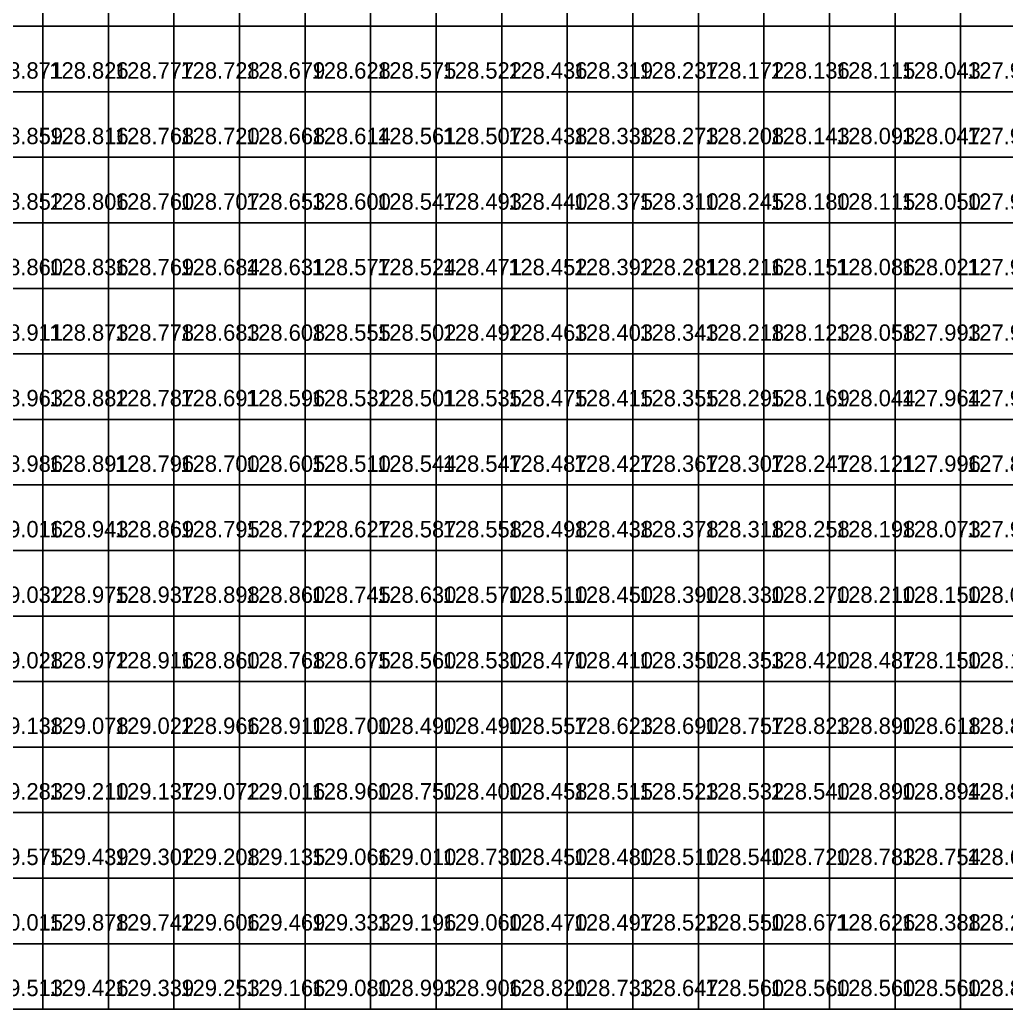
# Model space of a CAD drawing. Header units: metres. Extents: x 287857 to 287978, y 62957 to 63018.
# Drawn here: x 287917.57 to 287932.62, y 62956.83 to 62971.93 of the extents above; entities that cross this region are included whole.
import ezdxf

# ---------------------------------------------------------------- set-up
doc = ezdxf.new("R2010")
doc.units = ezdxf.units.M
for name, color, linetype, true_color in [('SURVEY-INTERP', 7, 'Continuous', 0x94a3b8), ('SURVEY-LEVEL-TXT', 7, 'Continuous', 0x4ade80), ('SURVEY-REAL', 7, 'Continuous', 0x4ade80)]:
    doc.layers.add(name, color=color, linetype=linetype, true_color=true_color)

msp = doc.modelspace()

# ---------------------------------------------------------------- linework, layer by layer
at = {"layer": 'SURVEY-INTERP'}
for points in [[(287916.925, 62971.831, 128.883), (287917.925, 62971.831, 128.883), (287917.925, 62972.831, 128.883), (287916.925, 62972.831, 128.883), (287916.925, 62971.831, 128.883)], [(287917.925, 62971.831, 128.834), (287918.925, 62971.831, 128.834), (287918.925, 62972.831, 128.834), (287917.925, 62972.831, 128.834), (287917.925, 62971.831, 128.834)], [(287918.925, 62971.831, 128.785), (287919.925, 62971.831, 128.785), (287919.925, 62972.831, 128.785), (287918.925, 62972.831, 128.785), (287918.925, 62971.831, 128.785)], [(287919.925, 62971.831, 128.737), (287920.925, 62971.831, 128.737), (287920.925, 62972.831, 128.737), (287919.925, 62972.831, 128.737), (287919.925, 62971.831, 128.737)], [(287920.925, 62971.831, 128.688), (287921.925, 62971.831, 128.688), (287921.925, 62972.831, 128.688), (287920.925, 62972.831, 128.688), (287920.925, 62971.831, 128.688)], [(287921.925, 62971.831, 128.639), (287922.925, 62971.831, 128.639), (287922.925, 62972.831, 128.639), (287921.925, 62972.831, 128.639), (287921.925, 62971.831, 128.639)], [(287922.925, 62971.831, 128.589), (287923.925, 62971.831, 128.589), (287923.925, 62972.831, 128.589), (287922.925, 62972.831, 128.589), (287922.925, 62971.831, 128.589)], [(287923.925, 62971.831, 128.536), (287924.925, 62971.831, 128.536), (287924.925, 62972.831, 128.536), (287923.925, 62972.831, 128.536), (287923.925, 62971.831, 128.536)], [(287924.925, 62971.831, 128.435), (287925.925, 62971.831, 128.435), (287925.925, 62972.831, 128.435), (287924.925, 62972.831, 128.435), (287924.925, 62971.831, 128.435)], [(287925.925, 62971.831, 128.317), (287926.925, 62971.831, 128.317), (287926.925, 62972.831, 128.317), (287925.925, 62972.831, 128.317), (287925.925, 62971.831, 128.317)], [(287927.925, 62971.831, 128.179), (287928.925, 62971.831, 128.179), (287928.925, 62972.831, 128.179), (287927.925, 62972.831, 128.179), (287927.925, 62971.831, 128.179)], [(287928.925, 62971.831, 128.158), (287929.925, 62971.831, 128.158), (287929.925, 62972.831, 128.158), (287928.925, 62972.831, 128.158), (287928.925, 62971.831, 128.158)], [(287929.925, 62971.831, 128.112), (287930.925, 62971.831, 128.112), (287930.925, 62972.831, 128.112), (287929.925, 62972.831, 128.112), (287929.925, 62971.831, 128.112)], [(287930.925, 62971.831, 128.04), (287931.925, 62971.831, 128.04), (287931.925, 62972.831, 128.04), (287930.925, 62972.831, 128.04), (287930.925, 62971.831, 128.04)], [(287931.925, 62971.831, 127.938), (287932.925, 62971.831, 127.938), (287932.925, 62972.831, 127.938), (287931.925, 62972.831, 127.938), (287931.925, 62971.831, 127.938)], [(287916.925, 62970.831, 128.871), (287917.925, 62970.831, 128.871), (287917.925, 62971.831, 128.871), (287916.925, 62971.831, 128.871), (287916.925, 62970.831, 128.871)], [(287917.925, 62970.831, 128.826), (287918.925, 62970.831, 128.826), (287918.925, 62971.831, 128.826), (287917.925, 62971.831, 128.826), (287917.925, 62970.831, 128.826)], [(287918.925, 62970.831, 128.777), (287919.925, 62970.831, 128.777), (287919.925, 62971.831, 128.777), (287918.925, 62971.831, 128.777), (287918.925, 62970.831, 128.777)], [(287919.925, 62970.831, 128.728), (287920.925, 62970.831, 128.728), (287920.925, 62971.831, 128.728), (287919.925, 62971.831, 128.728), (287919.925, 62970.831, 128.728)], [(287920.925, 62970.831, 128.679), (287921.925, 62970.831, 128.679), (287921.925, 62971.831, 128.679), (287920.925, 62971.831, 128.679), (287920.925, 62970.831, 128.679)], [(287921.925, 62970.831, 128.628), (287922.925, 62970.831, 128.628), (287922.925, 62971.831, 128.628), (287921.925, 62971.831, 128.628), (287921.925, 62970.831, 128.628)], [(287922.925, 62970.831, 128.575), (287923.925, 62970.831, 128.575), (287923.925, 62971.831, 128.575), (287922.925, 62971.831, 128.575), (287922.925, 62970.831, 128.575)], [(287923.925, 62970.831, 128.522), (287924.925, 62970.831, 128.522), (287924.925, 62971.831, 128.522), (287923.925, 62971.831, 128.522), (287923.925, 62970.831, 128.522)], [(287924.925, 62970.831, 128.436), (287925.925, 62970.831, 128.436), (287925.925, 62971.831, 128.436), (287924.925, 62971.831, 128.436), (287924.925, 62970.831, 128.436)], [(287925.925, 62970.831, 128.319), (287926.925, 62970.831, 128.319), (287926.925, 62971.831, 128.319), (287925.925, 62971.831, 128.319), (287925.925, 62970.831, 128.319)], [(287926.925, 62970.831, 128.237), (287927.925, 62970.831, 128.237), (287927.925, 62971.831, 128.237), (287926.925, 62971.831, 128.237), (287926.925, 62970.831, 128.237)], [(287927.925, 62970.831, 128.172), (287928.925, 62970.831, 128.172), (287928.925, 62971.831, 128.172), (287927.925, 62971.831, 128.172), (287927.925, 62970.831, 128.172)], [(287928.925, 62970.831, 128.136), (287929.925, 62970.831, 128.136), (287929.925, 62971.831, 128.136), (287928.925, 62971.831, 128.136), (287928.925, 62970.831, 128.136)], [(287929.925, 62970.831, 128.115), (287930.925, 62970.831, 128.115), (287930.925, 62971.831, 128.115), (287929.925, 62971.831, 128.115), (287929.925, 62970.831, 128.115)], [(287930.925, 62970.831, 128.043), (287931.925, 62970.831, 128.043), (287931.925, 62971.831, 128.043), (287930.925, 62971.831, 128.043), (287930.925, 62970.831, 128.043)], [(287931.925, 62970.831, 127.941), (287932.925, 62970.831, 127.941), (287932.925, 62971.831, 127.941), (287931.925, 62971.831, 127.941), (287931.925, 62970.831, 127.941)], [(287916.925, 62969.831, 128.859), (287917.925, 62969.831, 128.859), (287917.925, 62970.831, 128.859), (287916.925, 62970.831, 128.859), (287916.925, 62969.831, 128.859)], [(287917.925, 62969.831, 128.816), (287918.925, 62969.831, 128.816), (287918.925, 62970.831, 128.816), (287917.925, 62970.831, 128.816), (287917.925, 62969.831, 128.816)], [(287918.925, 62969.831, 128.768), (287919.925, 62969.831, 128.768), (287919.925, 62970.831, 128.768), (287918.925, 62970.831, 128.768), (287918.925, 62969.831, 128.768)], [(287919.925, 62969.831, 128.72), (287920.925, 62969.831, 128.72), (287920.925, 62970.831, 128.72), (287919.925, 62970.831, 128.72), (287919.925, 62969.831, 128.72)], [(287920.925, 62969.831, 128.668), (287921.925, 62969.831, 128.668), (287921.925, 62970.831, 128.668), (287920.925, 62970.831, 128.668), (287920.925, 62969.831, 128.668)], [(287921.925, 62969.831, 128.614), (287922.925, 62969.831, 128.614), (287922.925, 62970.831, 128.614), (287921.925, 62970.831, 128.614), (287921.925, 62969.831, 128.614)], [(287922.925, 62969.831, 128.561), (287923.925, 62969.831, 128.561), (287923.925, 62970.831, 128.561), (287922.925, 62970.831, 128.561), (287922.925, 62969.831, 128.561)], [(287923.925, 62969.831, 128.507), (287924.925, 62969.831, 128.507), (287924.925, 62970.831, 128.507), (287923.925, 62970.831, 128.507), (287923.925, 62969.831, 128.507)], [(287924.925, 62969.831, 128.438), (287925.925, 62969.831, 128.438), (287925.925, 62970.831, 128.438), (287924.925, 62970.831, 128.438), (287924.925, 62969.831, 128.438)], [(287925.925, 62969.831, 128.338), (287926.925, 62969.831, 128.338), (287926.925, 62970.831, 128.338), (287925.925, 62970.831, 128.338), (287925.925, 62969.831, 128.338)], [(287926.925, 62969.831, 128.273), (287927.925, 62969.831, 128.273), (287927.925, 62970.831, 128.273), (287926.925, 62970.831, 128.273), (287926.925, 62969.831, 128.273)], [(287927.925, 62969.831, 128.208), (287928.925, 62969.831, 128.208), (287928.925, 62970.831, 128.208), (287927.925, 62970.831, 128.208), (287927.925, 62969.831, 128.208)], [(287928.925, 62969.831, 128.143), (287929.925, 62969.831, 128.143), (287929.925, 62970.831, 128.143), (287928.925, 62970.831, 128.143), (287928.925, 62969.831, 128.143)], [(287929.925, 62969.831, 128.093), (287930.925, 62969.831, 128.093), (287930.925, 62970.831, 128.093), (287929.925, 62970.831, 128.093), (287929.925, 62969.831, 128.093)], [(287930.925, 62969.831, 128.047), (287931.925, 62969.831, 128.047), (287931.925, 62970.831, 128.047), (287930.925, 62970.831, 128.047), (287930.925, 62969.831, 128.047)], [(287931.925, 62969.831, 127.953), (287932.925, 62969.831, 127.953), (287932.925, 62970.831, 127.953), (287931.925, 62970.831, 127.953), (287931.925, 62969.831, 127.953)], [(287916.925, 62968.831, 128.852), (287917.925, 62968.831, 128.852), (287917.925, 62969.831, 128.852), (287916.925, 62969.831, 128.852), (287916.925, 62968.831, 128.852)], [(287917.925, 62968.831, 128.806), (287918.925, 62968.831, 128.806), (287918.925, 62969.831, 128.806), (287917.925, 62969.831, 128.806), (287917.925, 62968.831, 128.806)], [(287919.925, 62968.831, 128.707), (287920.925, 62968.831, 128.707), (287920.925, 62969.831, 128.707), (287919.925, 62969.831, 128.707), (287919.925, 62968.831, 128.707)], [(287920.925, 62968.831, 128.653), (287921.925, 62968.831, 128.653), (287921.925, 62969.831, 128.653), (287920.925, 62969.831, 128.653), (287920.925, 62968.831, 128.653)], [(287921.925, 62968.831, 128.6), (287922.925, 62968.831, 128.6), (287922.925, 62969.831, 128.6), (287921.925, 62969.831, 128.6), (287921.925, 62968.831, 128.6)], [(287922.925, 62968.831, 128.547), (287923.925, 62968.831, 128.547), (287923.925, 62969.831, 128.547), (287922.925, 62969.831, 128.547), (287922.925, 62968.831, 128.547)], [(287923.925, 62968.831, 128.493), (287924.925, 62968.831, 128.493), (287924.925, 62969.831, 128.493), (287923.925, 62969.831, 128.493), (287923.925, 62968.831, 128.493)], [(287925.925, 62968.831, 128.375), (287926.925, 62968.831, 128.375), (287926.925, 62969.831, 128.375), (287925.925, 62969.831, 128.375), (287925.925, 62968.831, 128.375)], [(287926.925, 62968.831, 128.31), (287927.925, 62968.831, 128.31), (287927.925, 62969.831, 128.31), (287926.925, 62969.831, 128.31), (287926.925, 62968.831, 128.31)], [(287927.925, 62968.831, 128.245), (287928.925, 62968.831, 128.245), (287928.925, 62969.831, 128.245), (287927.925, 62969.831, 128.245), (287927.925, 62968.831, 128.245)], [(287928.925, 62968.831, 128.18), (287929.925, 62968.831, 128.18), (287929.925, 62969.831, 128.18), (287928.925, 62969.831, 128.18), (287928.925, 62968.831, 128.18)], [(287929.925, 62968.831, 128.115), (287930.925, 62968.831, 128.115), (287930.925, 62969.831, 128.115), (287929.925, 62969.831, 128.115), (287929.925, 62968.831, 128.115)], [(287931.925, 62968.831, 127.973), (287932.925, 62968.831, 127.973), (287932.925, 62969.831, 127.973), (287931.925, 62969.831, 127.973), (287931.925, 62968.831, 127.973)], [(287916.925, 62967.831, 128.86), (287917.925, 62967.831, 128.86), (287917.925, 62968.831, 128.86), (287916.925, 62968.831, 128.86), (287916.925, 62967.831, 128.86)], [(287917.925, 62967.831, 128.836), (287918.925, 62967.831, 128.836), (287918.925, 62968.831, 128.836), (287917.925, 62968.831, 128.836), (287917.925, 62967.831, 128.836)], [(287918.925, 62967.831, 128.769), (287919.925, 62967.831, 128.769), (287919.925, 62968.831, 128.769), (287918.925, 62968.831, 128.769), (287918.925, 62967.831, 128.769)], [(287919.925, 62967.831, 128.684), (287920.925, 62967.831, 128.684), (287920.925, 62968.831, 128.684), (287919.925, 62968.831, 128.684), (287919.925, 62967.831, 128.684)], [(287920.925, 62967.831, 128.631), (287921.925, 62967.831, 128.631), (287921.925, 62968.831, 128.631), (287920.925, 62968.831, 128.631), (287920.925, 62967.831, 128.631)], [(287921.925, 62967.831, 128.577), (287922.925, 62967.831, 128.577), (287922.925, 62968.831, 128.577), (287921.925, 62968.831, 128.577), (287921.925, 62967.831, 128.577)], [(287922.925, 62967.831, 128.524), (287923.925, 62967.831, 128.524), (287923.925, 62968.831, 128.524), (287922.925, 62968.831, 128.524), (287922.925, 62967.831, 128.524)], [(287923.925, 62967.831, 128.471), (287924.925, 62967.831, 128.471), (287924.925, 62968.831, 128.471), (287923.925, 62968.831, 128.471), (287923.925, 62967.831, 128.471)], [(287924.925, 62967.831, 128.452), (287925.925, 62967.831, 128.452), (287925.925, 62968.831, 128.452), (287924.925, 62968.831, 128.452), (287924.925, 62967.831, 128.452)], [(287925.925, 62967.831, 128.392), (287926.925, 62967.831, 128.392), (287926.925, 62968.831, 128.392), (287925.925, 62968.831, 128.392), (287925.925, 62967.831, 128.392)], [(287926.925, 62967.831, 128.281), (287927.925, 62967.831, 128.281), (287927.925, 62968.831, 128.281), (287926.925, 62968.831, 128.281), (287926.925, 62967.831, 128.281)], [(287927.925, 62967.831, 128.216), (287928.925, 62967.831, 128.216), (287928.925, 62968.831, 128.216), (287927.925, 62968.831, 128.216), (287927.925, 62967.831, 128.216)], [(287928.925, 62967.831, 128.151), (287929.925, 62967.831, 128.151), (287929.925, 62968.831, 128.151), (287928.925, 62968.831, 128.151), (287928.925, 62967.831, 128.151)], [(287929.925, 62967.831, 128.086), (287930.925, 62967.831, 128.086), (287930.925, 62968.831, 128.086), (287929.925, 62968.831, 128.086), (287929.925, 62967.831, 128.086)], [(287930.925, 62967.831, 128.021), (287931.925, 62967.831, 128.021), (287931.925, 62968.831, 128.021), (287930.925, 62968.831, 128.021), (287930.925, 62967.831, 128.021)], [(287931.925, 62967.831, 127.979), (287932.925, 62967.831, 127.979), (287932.925, 62968.831, 127.979), (287931.925, 62968.831, 127.979), (287931.925, 62967.831, 127.979)], [(287916.925, 62966.831, 128.911), (287917.925, 62966.831, 128.911), (287917.925, 62967.831, 128.911), (287916.925, 62967.831, 128.911), (287916.925, 62966.831, 128.911)], [(287917.925, 62966.831, 128.873), (287918.925, 62966.831, 128.873), (287918.925, 62967.831, 128.873), (287917.925, 62967.831, 128.873), (287917.925, 62966.831, 128.873)], [(287918.925, 62966.831, 128.778), (287919.925, 62966.831, 128.778), (287919.925, 62967.831, 128.778), (287918.925, 62967.831, 128.778), (287918.925, 62966.831, 128.778)], [(287919.925, 62966.831, 128.683), (287920.925, 62966.831, 128.683), (287920.925, 62967.831, 128.683), (287919.925, 62967.831, 128.683), (287919.925, 62966.831, 128.683)], [(287920.925, 62966.831, 128.608), (287921.925, 62966.831, 128.608), (287921.925, 62967.831, 128.608), (287920.925, 62967.831, 128.608), (287920.925, 62966.831, 128.608)], [(287921.925, 62966.831, 128.555), (287922.925, 62966.831, 128.555), (287922.925, 62967.831, 128.555), (287921.925, 62967.831, 128.555), (287921.925, 62966.831, 128.555)], [(287922.925, 62966.831, 128.502), (287923.925, 62966.831, 128.502), (287923.925, 62967.831, 128.502), (287922.925, 62967.831, 128.502), (287922.925, 62966.831, 128.502)], [(287923.925, 62966.831, 128.492), (287924.925, 62966.831, 128.492), (287924.925, 62967.831, 128.492), (287923.925, 62967.831, 128.492), (287923.925, 62966.831, 128.492)], [(287924.925, 62966.831, 128.463), (287925.925, 62966.831, 128.463), (287925.925, 62967.831, 128.463), (287924.925, 62967.831, 128.463), (287924.925, 62966.831, 128.463)], [(287925.925, 62966.831, 128.403), (287926.925, 62966.831, 128.403), (287926.925, 62967.831, 128.403), (287925.925, 62967.831, 128.403), (287925.925, 62966.831, 128.403)], [(287926.925, 62966.831, 128.343), (287927.925, 62966.831, 128.343), (287927.925, 62967.831, 128.343), (287926.925, 62967.831, 128.343), (287926.925, 62966.831, 128.343)], [(287927.925, 62966.831, 128.218), (287928.925, 62966.831, 128.218), (287928.925, 62967.831, 128.218), (287927.925, 62967.831, 128.218), (287927.925, 62966.831, 128.218)], [(287928.925, 62966.831, 128.123), (287929.925, 62966.831, 128.123), (287929.925, 62967.831, 128.123), (287928.925, 62967.831, 128.123), (287928.925, 62966.831, 128.123)], [(287929.925, 62966.831, 128.058), (287930.925, 62966.831, 128.058), (287930.925, 62967.831, 128.058), (287929.925, 62967.831, 128.058), (287929.925, 62966.831, 128.058)], [(287930.925, 62966.831, 127.993), (287931.925, 62966.831, 127.993), (287931.925, 62967.831, 127.993), (287930.925, 62967.831, 127.993), (287930.925, 62966.831, 127.993)], [(287931.925, 62966.831, 127.985), (287932.925, 62966.831, 127.985), (287932.925, 62967.831, 127.985), (287931.925, 62967.831, 127.985), (287931.925, 62966.831, 127.985)], [(287916.925, 62965.831, 128.963), (287917.925, 62965.831, 128.963), (287917.925, 62966.831, 128.963), (287916.925, 62966.831, 128.963), (287916.925, 62965.831, 128.963)], [(287917.925, 62965.831, 128.882), (287918.925, 62965.831, 128.882), (287918.925, 62966.831, 128.882), (287917.925, 62966.831, 128.882), (287917.925, 62965.831, 128.882)], [(287918.925, 62965.831, 128.787), (287919.925, 62965.831, 128.787), (287919.925, 62966.831, 128.787), (287918.925, 62966.831, 128.787), (287918.925, 62965.831, 128.787)], [(287919.925, 62965.831, 128.691), (287920.925, 62965.831, 128.691), (287920.925, 62966.831, 128.691), (287919.925, 62966.831, 128.691), (287919.925, 62965.831, 128.691)], [(287920.925, 62965.831, 128.596), (287921.925, 62965.831, 128.596), (287921.925, 62966.831, 128.596), (287920.925, 62966.831, 128.596), (287920.925, 62965.831, 128.596)], [(287921.925, 62965.831, 128.532), (287922.925, 62965.831, 128.532), (287922.925, 62966.831, 128.532), (287921.925, 62966.831, 128.532), (287921.925, 62965.831, 128.532)], [(287922.925, 62965.831, 128.501), (287923.925, 62965.831, 128.501), (287923.925, 62966.831, 128.501), (287922.925, 62966.831, 128.501), (287922.925, 62965.831, 128.501)], [(287923.925, 62965.831, 128.535), (287924.925, 62965.831, 128.535), (287924.925, 62966.831, 128.535), (287923.925, 62966.831, 128.535), (287923.925, 62965.831, 128.535)], [(287924.925, 62965.831, 128.475), (287925.925, 62965.831, 128.475), (287925.925, 62966.831, 128.475), (287924.925, 62966.831, 128.475), (287924.925, 62965.831, 128.475)], [(287925.925, 62965.831, 128.415), (287926.925, 62965.831, 128.415), (287926.925, 62966.831, 128.415), (287925.925, 62966.831, 128.415), (287925.925, 62965.831, 128.415)], [(287926.925, 62965.831, 128.355), (287927.925, 62965.831, 128.355), (287927.925, 62966.831, 128.355), (287926.925, 62966.831, 128.355), (287926.925, 62965.831, 128.355)], [(287927.925, 62965.831, 128.295), (287928.925, 62965.831, 128.295), (287928.925, 62966.831, 128.295), (287927.925, 62966.831, 128.295), (287927.925, 62965.831, 128.295)], [(287928.925, 62965.831, 128.169), (287929.925, 62965.831, 128.169), (287929.925, 62966.831, 128.169), (287928.925, 62966.831, 128.169), (287928.925, 62965.831, 128.169)], [(287929.925, 62965.831, 128.044), (287930.925, 62965.831, 128.044), (287930.925, 62966.831, 128.044), (287929.925, 62966.831, 128.044), (287929.925, 62965.831, 128.044)], [(287930.925, 62965.831, 127.964), (287931.925, 62965.831, 127.964), (287931.925, 62966.831, 127.964), (287930.925, 62966.831, 127.964), (287930.925, 62965.831, 127.964)], [(287931.925, 62965.831, 127.928), (287932.925, 62965.831, 127.928), (287932.925, 62966.831, 127.928), (287931.925, 62966.831, 127.928), (287931.925, 62965.831, 127.928)], [(287916.925, 62964.831, 128.986), (287917.925, 62964.831, 128.986), (287917.925, 62965.831, 128.986), (287916.925, 62965.831, 128.986), (287916.925, 62964.831, 128.986)], [(287917.925, 62964.831, 128.891), (287918.925, 62964.831, 128.891), (287918.925, 62965.831, 128.891), (287917.925, 62965.831, 128.891), (287917.925, 62964.831, 128.891)], [(287918.925, 62964.831, 128.796), (287919.925, 62964.831, 128.796), (287919.925, 62965.831, 128.796), (287918.925, 62965.831, 128.796), (287918.925, 62964.831, 128.796)], [(287919.925, 62964.831, 128.7), (287920.925, 62964.831, 128.7), (287920.925, 62965.831, 128.7), (287919.925, 62965.831, 128.7), (287919.925, 62964.831, 128.7)], [(287920.925, 62964.831, 128.605), (287921.925, 62964.831, 128.605), (287921.925, 62965.831, 128.605), (287920.925, 62965.831, 128.605), (287920.925, 62964.831, 128.605)], [(287922.925, 62964.831, 128.544), (287923.925, 62964.831, 128.544), (287923.925, 62965.831, 128.544), (287922.925, 62965.831, 128.544), (287922.925, 62964.831, 128.544)], [(287923.925, 62964.831, 128.547), (287924.925, 62964.831, 128.547), (287924.925, 62965.831, 128.547), (287923.925, 62965.831, 128.547), (287923.925, 62964.831, 128.547)], [(287924.925, 62964.831, 128.487), (287925.925, 62964.831, 128.487), (287925.925, 62965.831, 128.487), (287924.925, 62965.831, 128.487), (287924.925, 62964.831, 128.487)], [(287925.925, 62964.831, 128.427), (287926.925, 62964.831, 128.427), (287926.925, 62965.831, 128.427), (287925.925, 62965.831, 128.427), (287925.925, 62964.831, 128.427)], [(287926.925, 62964.831, 128.367), (287927.925, 62964.831, 128.367), (287927.925, 62965.831, 128.367), (287926.925, 62965.831, 128.367), (287926.925, 62964.831, 128.367)], [(287927.925, 62964.831, 128.307), (287928.925, 62964.831, 128.307), (287928.925, 62965.831, 128.307), (287927.925, 62965.831, 128.307), (287927.925, 62964.831, 128.307)], [(287928.925, 62964.831, 128.247), (287929.925, 62964.831, 128.247), (287929.925, 62965.831, 128.247), (287928.925, 62965.831, 128.247), (287928.925, 62964.831, 128.247)], [(287929.925, 62964.831, 128.121), (287930.925, 62964.831, 128.121), (287930.925, 62965.831, 128.121), (287929.925, 62965.831, 128.121), (287929.925, 62964.831, 128.121)], [(287930.925, 62964.831, 127.996), (287931.925, 62964.831, 127.996), (287931.925, 62965.831, 127.996), (287930.925, 62965.831, 127.996), (287930.925, 62964.831, 127.996)], [(287916.925, 62963.831, 129.016), (287917.925, 62963.831, 129.016), (287917.925, 62964.831, 129.016), (287916.925, 62964.831, 129.016), (287916.925, 62963.831, 129.016)], [(287917.925, 62963.831, 128.943), (287918.925, 62963.831, 128.943), (287918.925, 62964.831, 128.943), (287917.925, 62964.831, 128.943), (287917.925, 62963.831, 128.943)], [(287918.925, 62963.831, 128.869), (287919.925, 62963.831, 128.869), (287919.925, 62964.831, 128.869), (287918.925, 62964.831, 128.869), (287918.925, 62963.831, 128.869)], [(287919.925, 62963.831, 128.795), (287920.925, 62963.831, 128.795), (287920.925, 62964.831, 128.795), (287919.925, 62964.831, 128.795), (287919.925, 62963.831, 128.795)], [(287920.925, 62963.831, 128.722), (287921.925, 62963.831, 128.722), (287921.925, 62964.831, 128.722), (287920.925, 62964.831, 128.722), (287920.925, 62963.831, 128.722)], [(287921.925, 62963.831, 128.627), (287922.925, 62963.831, 128.627), (287922.925, 62964.831, 128.627), (287921.925, 62964.831, 128.627), (287921.925, 62963.831, 128.627)], [(287922.925, 62963.831, 128.587), (287923.925, 62963.831, 128.587), (287923.925, 62964.831, 128.587), (287922.925, 62964.831, 128.587), (287922.925, 62963.831, 128.587)], [(287923.925, 62963.831, 128.558), (287924.925, 62963.831, 128.558), (287924.925, 62964.831, 128.558), (287923.925, 62964.831, 128.558), (287923.925, 62963.831, 128.558)], [(287924.925, 62963.831, 128.498), (287925.925, 62963.831, 128.498), (287925.925, 62964.831, 128.498), (287924.925, 62964.831, 128.498), (287924.925, 62963.831, 128.498)], [(287925.925, 62963.831, 128.438), (287926.925, 62963.831, 128.438), (287926.925, 62964.831, 128.438), (287925.925, 62964.831, 128.438), (287925.925, 62963.831, 128.438)], [(287926.925, 62963.831, 128.378), (287927.925, 62963.831, 128.378), (287927.925, 62964.831, 128.378), (287926.925, 62964.831, 128.378), (287926.925, 62963.831, 128.378)], [(287927.925, 62963.831, 128.318), (287928.925, 62963.831, 128.318), (287928.925, 62964.831, 128.318), (287927.925, 62964.831, 128.318), (287927.925, 62963.831, 128.318)], [(287928.925, 62963.831, 128.258), (287929.925, 62963.831, 128.258), (287929.925, 62964.831, 128.258), (287928.925, 62964.831, 128.258), (287928.925, 62963.831, 128.258)], [(287929.925, 62963.831, 128.198), (287930.925, 62963.831, 128.198), (287930.925, 62964.831, 128.198), (287929.925, 62964.831, 128.198), (287929.925, 62963.831, 128.198)], [(287930.925, 62963.831, 128.073), (287931.925, 62963.831, 128.073), (287931.925, 62964.831, 128.073), (287930.925, 62964.831, 128.073), (287930.925, 62963.831, 128.073)], [(287931.925, 62963.831, 127.962), (287932.925, 62963.831, 127.962), (287932.925, 62964.831, 127.962), (287931.925, 62964.831, 127.962), (287931.925, 62963.831, 127.962)], [(287916.925, 62962.831, 129.032), (287917.925, 62962.831, 129.032), (287917.925, 62963.831, 129.032), (287916.925, 62963.831, 129.032), (287916.925, 62962.831, 129.032)], [(287917.925, 62962.831, 128.975), (287918.925, 62962.831, 128.975), (287918.925, 62963.831, 128.975), (287917.925, 62963.831, 128.975), (287917.925, 62962.831, 128.975)], [(287918.925, 62962.831, 128.937), (287919.925, 62962.831, 128.937), (287919.925, 62963.831, 128.937), (287918.925, 62963.831, 128.937), (287918.925, 62962.831, 128.937)], [(287919.925, 62962.831, 128.898), (287920.925, 62962.831, 128.898), (287920.925, 62963.831, 128.898), (287919.925, 62963.831, 128.898), (287919.925, 62962.831, 128.898)], [(287921.925, 62962.831, 128.745), (287922.925, 62962.831, 128.745), (287922.925, 62963.831, 128.745), (287921.925, 62963.831, 128.745), (287921.925, 62962.831, 128.745)], [(287923.925, 62962.831, 128.57), (287924.925, 62962.831, 128.57), (287924.925, 62963.831, 128.57), (287923.925, 62963.831, 128.57), (287923.925, 62962.831, 128.57)], [(287924.925, 62962.831, 128.51), (287925.925, 62962.831, 128.51), (287925.925, 62963.831, 128.51), (287924.925, 62963.831, 128.51), (287924.925, 62962.831, 128.51)], [(287925.925, 62962.831, 128.45), (287926.925, 62962.831, 128.45), (287926.925, 62963.831, 128.45), (287925.925, 62963.831, 128.45), (287925.925, 62962.831, 128.45)], [(287926.925, 62962.831, 128.39), (287927.925, 62962.831, 128.39), (287927.925, 62963.831, 128.39), (287926.925, 62963.831, 128.39), (287926.925, 62962.831, 128.39)], [(287927.925, 62962.831, 128.33), (287928.925, 62962.831, 128.33), (287928.925, 62963.831, 128.33), (287927.925, 62963.831, 128.33), (287927.925, 62962.831, 128.33)], [(287928.925, 62962.831, 128.27), (287929.925, 62962.831, 128.27), (287929.925, 62963.831, 128.27), (287928.925, 62963.831, 128.27), (287928.925, 62962.831, 128.27)], [(287929.925, 62962.831, 128.21), (287930.925, 62962.831, 128.21), (287930.925, 62963.831, 128.21), (287929.925, 62963.831, 128.21), (287929.925, 62962.831, 128.21)], [(287931.925, 62962.831, 128.054), (287932.925, 62962.831, 128.054), (287932.925, 62963.831, 128.054), (287931.925, 62963.831, 128.054), (287931.925, 62962.831, 128.054)], [(287916.925, 62961.831, 129.028), (287917.925, 62961.831, 129.028), (287917.925, 62962.831, 129.028), (287916.925, 62962.831, 129.028), (287916.925, 62961.831, 129.028)], [(287917.925, 62961.831, 128.972), (287918.925, 62961.831, 128.972), (287918.925, 62962.831, 128.972), (287917.925, 62962.831, 128.972), (287917.925, 62961.831, 128.972)], [(287918.925, 62961.831, 128.916), (287919.925, 62961.831, 128.916), (287919.925, 62962.831, 128.916), (287918.925, 62962.831, 128.916), (287918.925, 62961.831, 128.916)], [(287920.925, 62961.831, 128.768), (287921.925, 62961.831, 128.768), (287921.925, 62962.831, 128.768), (287920.925, 62962.831, 128.768), (287920.925, 62961.831, 128.768)], [(287921.925, 62961.831, 128.675), (287922.925, 62961.831, 128.675), (287922.925, 62962.831, 128.675), (287921.925, 62962.831, 128.675), (287921.925, 62961.831, 128.675)], [(287922.925, 62961.831, 128.56), (287923.925, 62961.831, 128.56), (287923.925, 62962.831, 128.56), (287922.925, 62962.831, 128.56), (287922.925, 62961.831, 128.56)], [(287923.925, 62961.831, 128.53), (287924.925, 62961.831, 128.53), (287924.925, 62962.831, 128.53), (287923.925, 62962.831, 128.53), (287923.925, 62961.831, 128.53)], [(287924.925, 62961.831, 128.47), (287925.925, 62961.831, 128.47), (287925.925, 62962.831, 128.47), (287924.925, 62962.831, 128.47), (287924.925, 62961.831, 128.47)], [(287925.925, 62961.831, 128.41), (287926.925, 62961.831, 128.41), (287926.925, 62962.831, 128.41), (287925.925, 62962.831, 128.41), (287925.925, 62961.831, 128.41)], [(287926.925, 62961.831, 128.35), (287927.925, 62961.831, 128.35), (287927.925, 62962.831, 128.35), (287926.925, 62962.831, 128.35), (287926.925, 62961.831, 128.35)], [(287927.925, 62961.831, 128.353), (287928.925, 62961.831, 128.353), (287928.925, 62962.831, 128.353), (287927.925, 62962.831, 128.353), (287927.925, 62961.831, 128.353)], [(287928.925, 62961.831, 128.42), (287929.925, 62961.831, 128.42), (287929.925, 62962.831, 128.42), (287928.925, 62962.831, 128.42), (287928.925, 62961.831, 128.42)], [(287929.925, 62961.831, 128.487), (287930.925, 62961.831, 128.487), (287930.925, 62962.831, 128.487), (287929.925, 62962.831, 128.487), (287929.925, 62961.831, 128.487)], [(287931.925, 62961.831, 128.1), (287932.925, 62961.831, 128.1), (287932.925, 62962.831, 128.1), (287931.925, 62962.831, 128.1), (287931.925, 62961.831, 128.1)], [(287916.925, 62960.831, 129.138), (287917.925, 62960.831, 129.138), (287917.925, 62961.831, 129.138), (287916.925, 62961.831, 129.138), (287916.925, 62960.831, 129.138)], [(287917.925, 62960.831, 129.078), (287918.925, 62960.831, 129.078), (287918.925, 62961.831, 129.078), (287917.925, 62961.831, 129.078), (287917.925, 62960.831, 129.078)], [(287918.925, 62960.831, 129.022), (287919.925, 62960.831, 129.022), (287919.925, 62961.831, 129.022), (287918.925, 62961.831, 129.022), (287918.925, 62960.831, 129.022)], [(287919.925, 62960.831, 128.966), (287920.925, 62960.831, 128.966), (287920.925, 62961.831, 128.966), (287919.925, 62961.831, 128.966), (287919.925, 62960.831, 128.966)], [(287920.925, 62960.831, 128.91), (287921.925, 62960.831, 128.91), (287921.925, 62961.831, 128.91), (287920.925, 62961.831, 128.91), (287920.925, 62960.831, 128.91)], [(287921.925, 62960.831, 128.7), (287922.925, 62960.831, 128.7), (287922.925, 62961.831, 128.7), (287921.925, 62961.831, 128.7), (287921.925, 62960.831, 128.7)], [(287924.925, 62960.831, 128.557), (287925.925, 62960.831, 128.557), (287925.925, 62961.831, 128.557), (287924.925, 62961.831, 128.557), (287924.925, 62960.831, 128.557)], [(287925.925, 62960.831, 128.623), (287926.925, 62960.831, 128.623), (287926.925, 62961.831, 128.623), (287925.925, 62961.831, 128.623), (287925.925, 62960.831, 128.623)], [(287926.925, 62960.831, 128.69), (287927.925, 62960.831, 128.69), (287927.925, 62961.831, 128.69), (287926.925, 62961.831, 128.69), (287926.925, 62960.831, 128.69)], [(287927.925, 62960.831, 128.757), (287928.925, 62960.831, 128.757), (287928.925, 62961.831, 128.757), (287927.925, 62961.831, 128.757), (287927.925, 62960.831, 128.757)], [(287928.925, 62960.831, 128.823), (287929.925, 62960.831, 128.823), (287929.925, 62961.831, 128.823), (287928.925, 62961.831, 128.823), (287928.925, 62960.831, 128.823)], [(287930.925, 62960.831, 128.618), (287931.925, 62960.831, 128.618), (287931.925, 62961.831, 128.618), (287930.925, 62961.831, 128.618), (287930.925, 62960.831, 128.618)], [(287931.925, 62960.831, 128.814), (287932.925, 62960.831, 128.814), (287932.925, 62961.831, 128.814), (287931.925, 62961.831, 128.814), (287931.925, 62960.831, 128.814)], [(287916.925, 62959.831, 129.283), (287917.925, 62959.831, 129.283), (287917.925, 62960.831, 129.283), (287916.925, 62960.831, 129.283), (287916.925, 62959.831, 129.283)], [(287917.925, 62959.831, 129.21), (287918.925, 62959.831, 129.21), (287918.925, 62960.831, 129.21), (287917.925, 62960.831, 129.21), (287917.925, 62959.831, 129.21)], [(287918.925, 62959.831, 129.137), (287919.925, 62959.831, 129.137), (287919.925, 62960.831, 129.137), (287918.925, 62960.831, 129.137), (287918.925, 62959.831, 129.137)], [(287919.925, 62959.831, 129.072), (287920.925, 62959.831, 129.072), (287920.925, 62960.831, 129.072), (287919.925, 62960.831, 129.072), (287919.925, 62959.831, 129.072)], [(287920.925, 62959.831, 129.016), (287921.925, 62959.831, 129.016), (287921.925, 62960.831, 129.016), (287920.925, 62960.831, 129.016), (287920.925, 62959.831, 129.016)], [(287921.925, 62959.831, 128.96), (287922.925, 62959.831, 128.96), (287922.925, 62960.831, 128.96), (287921.925, 62960.831, 128.96), (287921.925, 62959.831, 128.96)], [(287922.925, 62959.831, 128.75), (287923.925, 62959.831, 128.75), (287923.925, 62960.831, 128.75), (287922.925, 62960.831, 128.75), (287922.925, 62959.831, 128.75)], [(287924.925, 62959.831, 128.458), (287925.925, 62959.831, 128.458), (287925.925, 62960.831, 128.458), (287924.925, 62960.831, 128.458), (287924.925, 62959.831, 128.458)], [(287925.925, 62959.831, 128.515), (287926.925, 62959.831, 128.515), (287926.925, 62960.831, 128.515), (287925.925, 62960.831, 128.515), (287925.925, 62959.831, 128.515)], [(287926.925, 62959.831, 128.523), (287927.925, 62959.831, 128.523), (287927.925, 62960.831, 128.523), (287926.925, 62960.831, 128.523), (287926.925, 62959.831, 128.523)], [(287927.925, 62959.831, 128.532), (287928.925, 62959.831, 128.532), (287928.925, 62960.831, 128.532), (287927.925, 62960.831, 128.532), (287927.925, 62959.831, 128.532)], [(287930.925, 62959.831, 128.894), (287931.925, 62959.831, 128.894), (287931.925, 62960.831, 128.894), (287930.925, 62960.831, 128.894), (287930.925, 62959.831, 128.894)], [(287931.925, 62959.831, 128.882), (287932.925, 62959.831, 128.882), (287932.925, 62960.831, 128.882), (287931.925, 62960.831, 128.882), (287931.925, 62959.831, 128.882)], [(287916.925, 62958.831, 129.575), (287917.925, 62958.831, 129.575), (287917.925, 62959.831, 129.575), (287916.925, 62959.831, 129.575), (287916.925, 62958.831, 129.575)], [(287917.925, 62958.831, 129.439), (287918.925, 62958.831, 129.439), (287918.925, 62959.831, 129.439), (287917.925, 62959.831, 129.439), (287917.925, 62958.831, 129.439)], [(287918.925, 62958.831, 129.302), (287919.925, 62958.831, 129.302), (287919.925, 62959.831, 129.302), (287918.925, 62959.831, 129.302), (287918.925, 62958.831, 129.302)], [(287919.925, 62958.831, 129.208), (287920.925, 62958.831, 129.208), (287920.925, 62959.831, 129.208), (287919.925, 62959.831, 129.208), (287919.925, 62958.831, 129.208)], [(287920.925, 62958.831, 129.135), (287921.925, 62958.831, 129.135), (287921.925, 62959.831, 129.135), (287920.925, 62959.831, 129.135), (287920.925, 62958.831, 129.135)], [(287921.925, 62958.831, 129.066), (287922.925, 62958.831, 129.066), (287922.925, 62959.831, 129.066), (287921.925, 62959.831, 129.066), (287921.925, 62958.831, 129.066)], [(287922.925, 62958.831, 129.01), (287923.925, 62958.831, 129.01), (287923.925, 62959.831, 129.01), (287922.925, 62959.831, 129.01), (287922.925, 62958.831, 129.01)], [(287923.925, 62958.831, 128.73), (287924.925, 62958.831, 128.73), (287924.925, 62959.831, 128.73), (287923.925, 62959.831, 128.73), (287923.925, 62958.831, 128.73)], [(287924.925, 62958.831, 128.45), (287925.925, 62958.831, 128.45), (287925.925, 62959.831, 128.45), (287924.925, 62959.831, 128.45), (287924.925, 62958.831, 128.45)], [(287925.925, 62958.831, 128.48), (287926.925, 62958.831, 128.48), (287926.925, 62959.831, 128.48), (287925.925, 62959.831, 128.48), (287925.925, 62958.831, 128.48)], [(287926.925, 62958.831, 128.51), (287927.925, 62958.831, 128.51), (287927.925, 62959.831, 128.51), (287926.925, 62959.831, 128.51), (287926.925, 62958.831, 128.51)], [(287928.925, 62958.831, 128.72), (287929.925, 62958.831, 128.72), (287929.925, 62959.831, 128.72), (287928.925, 62959.831, 128.72), (287928.925, 62958.831, 128.72)], [(287929.925, 62958.831, 128.783), (287930.925, 62958.831, 128.783), (287930.925, 62959.831, 128.783), (287929.925, 62959.831, 128.783), (287929.925, 62958.831, 128.783)], [(287930.925, 62958.831, 128.754), (287931.925, 62958.831, 128.754), (287931.925, 62959.831, 128.754), (287930.925, 62959.831, 128.754), (287930.925, 62958.831, 128.754)], [(287931.925, 62958.831, 128.691), (287932.925, 62958.831, 128.691), (287932.925, 62959.831, 128.691), (287931.925, 62959.831, 128.691), (287931.925, 62958.831, 128.691)], [(287916.925, 62957.831, 130.015), (287917.925, 62957.831, 130.015), (287917.925, 62958.831, 130.015), (287916.925, 62958.831, 130.015), (287916.925, 62957.831, 130.015)], [(287917.925, 62957.831, 129.878), (287918.925, 62957.831, 129.878), (287918.925, 62958.831, 129.878), (287917.925, 62958.831, 129.878), (287917.925, 62957.831, 129.878)], [(287918.925, 62957.831, 129.742), (287919.925, 62957.831, 129.742), (287919.925, 62958.831, 129.742), (287918.925, 62958.831, 129.742), (287918.925, 62957.831, 129.742)], [(287919.925, 62957.831, 129.606), (287920.925, 62957.831, 129.606), (287920.925, 62958.831, 129.606), (287919.925, 62958.831, 129.606), (287919.925, 62957.831, 129.606)], [(287920.925, 62957.831, 129.469), (287921.925, 62957.831, 129.469), (287921.925, 62958.831, 129.469), (287920.925, 62958.831, 129.469), (287920.925, 62957.831, 129.469)], [(287921.925, 62957.831, 129.333), (287922.925, 62957.831, 129.333), (287922.925, 62958.831, 129.333), (287921.925, 62958.831, 129.333), (287921.925, 62957.831, 129.333)], [(287922.925, 62957.831, 129.196), (287923.925, 62957.831, 129.196), (287923.925, 62958.831, 129.196), (287922.925, 62958.831, 129.196), (287922.925, 62957.831, 129.196)], [(287925.925, 62957.831, 128.497), (287926.925, 62957.831, 128.497), (287926.925, 62958.831, 128.497), (287925.925, 62958.831, 128.497), (287925.925, 62957.831, 128.497)], [(287926.925, 62957.831, 128.523), (287927.925, 62957.831, 128.523), (287927.925, 62958.831, 128.523), (287926.925, 62958.831, 128.523), (287926.925, 62957.831, 128.523)], [(287927.925, 62957.831, 128.55), (287928.925, 62957.831, 128.55), (287928.925, 62958.831, 128.55), (287927.925, 62958.831, 128.55), (287927.925, 62957.831, 128.55)], [(287928.925, 62957.831, 128.671), (287929.925, 62957.831, 128.671), (287929.925, 62958.831, 128.671), (287928.925, 62958.831, 128.671), (287928.925, 62957.831, 128.671)], [(287929.925, 62957.831, 128.626), (287930.925, 62957.831, 128.626), (287930.925, 62958.831, 128.626), (287929.925, 62958.831, 128.626), (287929.925, 62957.831, 128.626)], [(287930.925, 62957.831, 128.388), (287931.925, 62957.831, 128.388), (287931.925, 62958.831, 128.388), (287930.925, 62958.831, 128.388), (287930.925, 62957.831, 128.388)], [(287931.925, 62957.831, 128.273), (287932.925, 62957.831, 128.273), (287932.925, 62958.831, 128.273), (287931.925, 62958.831, 128.273), (287931.925, 62957.831, 128.273)], [(287916.925, 62956.831, 129.513), (287917.925, 62956.831, 129.513), (287917.925, 62957.831, 129.513), (287916.925, 62957.831, 129.513), (287916.925, 62956.831, 129.513)], [(287917.925, 62956.831, 129.426), (287918.925, 62956.831, 129.426), (287918.925, 62957.831, 129.426), (287917.925, 62957.831, 129.426), (287917.925, 62956.831, 129.426)], [(287918.925, 62956.831, 129.339), (287919.925, 62956.831, 129.339), (287919.925, 62957.831, 129.339), (287918.925, 62957.831, 129.339), (287918.925, 62956.831, 129.339)], [(287919.925, 62956.831, 129.253), (287920.925, 62956.831, 129.253), (287920.925, 62957.831, 129.253), (287919.925, 62957.831, 129.253), (287919.925, 62956.831, 129.253)], [(287920.925, 62956.831, 129.166), (287921.925, 62956.831, 129.166), (287921.925, 62957.831, 129.166), (287920.925, 62957.831, 129.166), (287920.925, 62956.831, 129.166)], [(287921.925, 62956.831, 129.08), (287922.925, 62956.831, 129.08), (287922.925, 62957.831, 129.08), (287921.925, 62957.831, 129.08), (287921.925, 62956.831, 129.08)], [(287922.925, 62956.831, 128.993), (287923.925, 62956.831, 128.993), (287923.925, 62957.831, 128.993), (287922.925, 62957.831, 128.993), (287922.925, 62956.831, 128.993)], [(287923.925, 62956.831, 128.906), (287924.925, 62956.831, 128.906), (287924.925, 62957.831, 128.906), (287923.925, 62957.831, 128.906), (287923.925, 62956.831, 128.906)], [(287924.925, 62956.831, 128.82), (287925.925, 62956.831, 128.82), (287925.925, 62957.831, 128.82), (287924.925, 62957.831, 128.82), (287924.925, 62956.831, 128.82)], [(287925.925, 62956.831, 128.733), (287926.925, 62956.831, 128.733), (287926.925, 62957.831, 128.733), (287925.925, 62957.831, 128.733), (287925.925, 62956.831, 128.733)], [(287926.925, 62956.831, 128.647), (287927.925, 62956.831, 128.647), (287927.925, 62957.831, 128.647), (287926.925, 62957.831, 128.647), (287926.925, 62956.831, 128.647)], [(287928.925, 62956.831, 128.56), (287929.925, 62956.831, 128.56), (287929.925, 62957.831, 128.56), (287928.925, 62957.831, 128.56), (287928.925, 62956.831, 128.56)], [(287929.925, 62956.831, 128.56), (287930.925, 62956.831, 128.56), (287930.925, 62957.831, 128.56), (287929.925, 62957.831, 128.56), (287929.925, 62956.831, 128.56)], [(287930.925, 62956.831, 128.56), (287931.925, 62956.831, 128.56), (287931.925, 62957.831, 128.56), (287930.925, 62957.831, 128.56), (287930.925, 62956.831, 128.56)], [(287931.925, 62956.831, 128.89), (287932.925, 62956.831, 128.89), (287932.925, 62957.831, 128.89), (287931.925, 62957.831, 128.89), (287931.925, 62956.831, 128.89)]]:
    msp.add_polyline3d(points, dxfattribs=at)
at = {"layer": 'SURVEY-REAL'}
for points in [[(287926.925, 62971.831, 128.2), (287927.925, 62971.831, 128.2), (287927.925, 62972.831, 128.2), (287926.925, 62972.831, 128.2), (287926.925, 62971.831, 128.2)], [(287918.925, 62968.831, 128.76), (287919.925, 62968.831, 128.76), (287919.925, 62969.831, 128.76), (287918.925, 62969.831, 128.76), (287918.925, 62968.831, 128.76)], [(287924.925, 62968.831, 128.44), (287925.925, 62968.831, 128.44), (287925.925, 62969.831, 128.44), (287924.925, 62969.831, 128.44), (287924.925, 62968.831, 128.44)], [(287930.925, 62968.831, 128.05), (287931.925, 62968.831, 128.05), (287931.925, 62969.831, 128.05), (287930.925, 62969.831, 128.05), (287930.925, 62968.831, 128.05)], [(287921.925, 62964.831, 128.51), (287922.925, 62964.831, 128.51), (287922.925, 62965.831, 128.51), (287921.925, 62965.831, 128.51), (287921.925, 62964.831, 128.51)], [(287931.925, 62964.831, 127.87), (287932.925, 62964.831, 127.87), (287932.925, 62965.831, 127.87), (287931.925, 62965.831, 127.87), (287931.925, 62964.831, 127.87)], [(287920.925, 62962.831, 128.86), (287921.925, 62962.831, 128.86), (287921.925, 62963.831, 128.86), (287920.925, 62963.831, 128.86), (287920.925, 62962.831, 128.86)], [(287922.925, 62962.831, 128.63), (287923.925, 62962.831, 128.63), (287923.925, 62963.831, 128.63), (287922.925, 62963.831, 128.63), (287922.925, 62962.831, 128.63)], [(287930.925, 62962.831, 128.15), (287931.925, 62962.831, 128.15), (287931.925, 62963.831, 128.15), (287930.925, 62963.831, 128.15), (287930.925, 62962.831, 128.15)], [(287919.925, 62961.831, 128.86), (287920.925, 62961.831, 128.86), (287920.925, 62962.831, 128.86), (287919.925, 62962.831, 128.86), (287919.925, 62961.831, 128.86)], [(287930.925, 62961.831, 128.15), (287931.925, 62961.831, 128.15), (287931.925, 62962.831, 128.15), (287930.925, 62962.831, 128.15), (287930.925, 62961.831, 128.15)], [(287922.925, 62960.831, 128.49), (287923.925, 62960.831, 128.49), (287923.925, 62961.831, 128.49), (287922.925, 62961.831, 128.49), (287922.925, 62960.831, 128.49)], [(287923.925, 62960.831, 128.49), (287924.925, 62960.831, 128.49), (287924.925, 62961.831, 128.49), (287923.925, 62961.831, 128.49), (287923.925, 62960.831, 128.49)], [(287929.925, 62960.831, 128.89), (287930.925, 62960.831, 128.89), (287930.925, 62961.831, 128.89), (287929.925, 62961.831, 128.89), (287929.925, 62960.831, 128.89)], [(287923.925, 62959.831, 128.4), (287924.925, 62959.831, 128.4), (287924.925, 62960.831, 128.4), (287923.925, 62960.831, 128.4), (287923.925, 62959.831, 128.4)], [(287928.925, 62959.831, 128.54), (287929.925, 62959.831, 128.54), (287929.925, 62960.831, 128.54), (287928.925, 62960.831, 128.54), (287928.925, 62959.831, 128.54)], [(287929.925, 62959.831, 128.89), (287930.925, 62959.831, 128.89), (287930.925, 62960.831, 128.89), (287929.925, 62960.831, 128.89), (287929.925, 62959.831, 128.89)], [(287927.925, 62958.831, 128.54), (287928.925, 62958.831, 128.54), (287928.925, 62959.831, 128.54), (287927.925, 62959.831, 128.54), (287927.925, 62958.831, 128.54)], [(287923.925, 62957.831, 129.06), (287924.925, 62957.831, 129.06), (287924.925, 62958.831, 129.06), (287923.925, 62958.831, 129.06), (287923.925, 62957.831, 129.06)], [(287924.925, 62957.831, 128.47), (287925.925, 62957.831, 128.47), (287925.925, 62958.831, 128.47), (287924.925, 62958.831, 128.47), (287924.925, 62957.831, 128.47)], [(287927.925, 62956.831, 128.56), (287928.925, 62956.831, 128.56), (287928.925, 62957.831, 128.56), (287927.925, 62957.831, 128.56), (287927.925, 62956.831, 128.56)]]:
    msp.add_polyline3d(points, dxfattribs=at)

# ---------------------------------------------------------------- texts
at = {"layer": 'SURVEY-LEVEL-TXT'}
for s, p in [('128.871', (287917.025, 62971.031, 128.871)), ('128.826', (287918.025, 62971.031, 128.826)), ('128.777', (287919.025, 62971.031, 128.777)), ('128.728', (287920.025, 62971.031, 128.728)), ('128.679', (287921.025, 62971.031, 128.679)), ('128.628', (287922.025, 62971.031, 128.628)), ('128.575', (287923.025, 62971.031, 128.575)), ('128.522', (287924.025, 62971.031, 128.522)), ('128.436', (287925.025, 62971.031, 128.436)), ('128.319', (287926.025, 62971.031, 128.319)), ('128.237', (287927.025, 62971.031, 128.237)), ('128.172', (287928.025, 62971.031, 128.172)), ('128.136', (287929.025, 62971.031, 128.136)), ('128.115', (287930.025, 62971.031, 128.115)), ('128.043', (287931.025, 62971.031, 128.043)), ('127.941', (287932.025, 62971.031, 127.941)), ('128.859', (287917.025, 62970.031, 128.859)), ('128.816', (287918.025, 62970.031, 128.816)), ('128.768', (287919.025, 62970.031, 128.768)), ('128.720', (287920.025, 62970.031, 128.72)), ('128.668', (287921.025, 62970.031, 128.668)), ('128.614', (287922.025, 62970.031, 128.614)), ('128.561', (287923.025, 62970.031, 128.561)), ('128.507', (287924.025, 62970.031, 128.507)), ('128.438', (287925.025, 62970.031, 128.438)), ('128.338', (287926.025, 62970.031, 128.338)), ('128.273', (287927.025, 62970.031, 128.273)), ('128.208', (287928.025, 62970.031, 128.208)), ('128.143', (287929.025, 62970.031, 128.143)), ('128.093', (287930.025, 62970.031, 128.093)), ('128.047', (287931.025, 62970.031, 128.047)), ('127.953', (287932.025, 62970.031, 127.953)), ('128.852', (287917.025, 62969.031, 128.852)), ('128.806', (287918.025, 62969.031, 128.806)), ('128.760', (287919.025, 62969.031, 128.76)), ('128.707', (287920.025, 62969.031, 128.707)), ('128.653', (287921.025, 62969.031, 128.653)), ('128.600', (287922.025, 62969.031, 128.6)), ('128.547', (287923.025, 62969.031, 128.547)), ('128.493', (287924.025, 62969.031, 128.493)), ('128.440', (287925.025, 62969.031, 128.44)), ('128.375', (287926.025, 62969.031, 128.375)), ('128.310', (287927.025, 62969.031, 128.31)), ('128.245', (287928.025, 62969.031, 128.245)), ('128.180', (287929.025, 62969.031, 128.18)), ('128.115', (287930.025, 62969.031, 128.115)), ('128.050', (287931.025, 62969.031, 128.05)), ('127.973', (287932.025, 62969.031, 127.973)), ('128.860', (287917.025, 62968.031, 128.86)), ('128.836', (287918.025, 62968.031, 128.836)), ('128.769', (287919.025, 62968.031, 128.769)), ('128.684', (287920.025, 62968.031, 128.684)), ('128.631', (287921.025, 62968.031, 128.631)), ('128.577', (287922.025, 62968.031, 128.577)), ('128.524', (287923.025, 62968.031, 128.524)), ('128.471', (287924.025, 62968.031, 128.471)), ('128.452', (287925.025, 62968.031, 128.452)), ('128.392', (287926.025, 62968.031, 128.392)), ('128.281', (287927.025, 62968.031, 128.281)), ('128.216', (287928.025, 62968.031, 128.216)), ('128.151', (287929.025, 62968.031, 128.151)), ('128.086', (287930.025, 62968.031, 128.086)), ('128.021', (287931.025, 62968.031, 128.021)), ('127.979', (287932.025, 62968.031, 127.979)), ('128.911', (287917.025, 62967.031, 128.911)), ('128.873', (287918.025, 62967.031, 128.873)), ('128.778', (287919.025, 62967.031, 128.778)), ('128.683', (287920.025, 62967.031, 128.683)), ('128.608', (287921.025, 62967.031, 128.608)), ('128.555', (287922.025, 62967.031, 128.555)), ('128.502', (287923.025, 62967.031, 128.502)), ('128.492', (287924.025, 62967.031, 128.492)), ('128.463', (287925.025, 62967.031, 128.463)), ('128.403', (287926.025, 62967.031, 128.403)), ('128.343', (287927.025, 62967.031, 128.343)), ('128.218', (287928.025, 62967.031, 128.218)), ('128.123', (287929.025, 62967.031, 128.123)), ('128.058', (287930.025, 62967.031, 128.058)), ('127.993', (287931.025, 62967.031, 127.993)), ('127.985', (287932.025, 62967.031, 127.985)), ('128.963', (287917.025, 62966.031, 128.963)), ('128.882', (287918.025, 62966.031, 128.882)), ('128.787', (287919.025, 62966.031, 128.787)), ('128.691', (287920.025, 62966.031, 128.691)), ('128.596', (287921.025, 62966.031, 128.596)), ('128.532', (287922.025, 62966.031, 128.532)), ('128.501', (287923.025, 62966.031, 128.501)), ('128.535', (287924.025, 62966.031, 128.535)), ('128.475', (287925.025, 62966.031, 128.475)), ('128.415', (287926.025, 62966.031, 128.415)), ('128.355', (287927.025, 62966.031, 128.355)), ('128.295', (287928.025, 62966.031, 128.295)), ('128.169', (287929.025, 62966.031, 128.169)), ('128.044', (287930.025, 62966.031, 128.044)), ('127.964', (287931.025, 62966.031, 127.964)), ('127.928', (287932.025, 62966.031, 127.928)), ('128.986', (287917.025, 62965.031, 128.986)), ('128.891', (287918.025, 62965.031, 128.891)), ('128.796', (287919.025, 62965.031, 128.796)), ('128.700', (287920.025, 62965.031, 128.7)), ('128.605', (287921.025, 62965.031, 128.605)), ('128.510', (287922.025, 62965.031, 128.51)), ('128.544', (287923.025, 62965.031, 128.544)), ('128.547', (287924.025, 62965.031, 128.547)), ('128.487', (287925.025, 62965.031, 128.487)), ('128.427', (287926.025, 62965.031, 128.427)), ('128.367', (287927.025, 62965.031, 128.367)), ('128.307', (287928.025, 62965.031, 128.307)), ('128.247', (287929.025, 62965.031, 128.247)), ('128.121', (287930.025, 62965.031, 128.121)), ('127.996', (287931.025, 62965.031, 127.996)), ('127.870', (287932.025, 62965.031, 127.87)), ('129.016', (287917.025, 62964.031, 129.016)), ('128.943', (287918.025, 62964.031, 128.943)), ('128.869', (287919.025, 62964.031, 128.869)), ('128.795', (287920.025, 62964.031, 128.795)), ('128.722', (287921.025, 62964.031, 128.722)), ('128.627', (287922.025, 62964.031, 128.627)), ('128.587', (287923.025, 62964.031, 128.587)), ('128.558', (287924.025, 62964.031, 128.558)), ('128.498', (287925.025, 62964.031, 128.498)), ('128.438', (287926.025, 62964.031, 128.438)), ('128.378', (287927.025, 62964.031, 128.378)), ('128.318', (287928.025, 62964.031, 128.318)), ('128.258', (287929.025, 62964.031, 128.258)), ('128.198', (287930.025, 62964.031, 128.198)), ('128.073', (287931.025, 62964.031, 128.073)), ('127.962', (287932.025, 62964.031, 127.962)), ('129.032', (287917.025, 62963.031, 129.032)), ('128.975', (287918.025, 62963.031, 128.975)), ('128.937', (287919.025, 62963.031, 128.937)), ('128.898', (287920.025, 62963.031, 128.898)), ('128.860', (287921.025, 62963.031, 128.86)), ('128.745', (287922.025, 62963.031, 128.745)), ('128.630', (287923.025, 62963.031, 128.63)), ('128.570', (287924.025, 62963.031, 128.57)), ('128.510', (287925.025, 62963.031, 128.51)), ('128.450', (287926.025, 62963.031, 128.45)), ('128.390', (287927.025, 62963.031, 128.39)), ('128.330', (287928.025, 62963.031, 128.33)), ('128.270', (287929.025, 62963.031, 128.27)), ('128.210', (287930.025, 62963.031, 128.21)), ('128.150', (287931.025, 62963.031, 128.15)), ('128.054', (287932.025, 62963.031, 128.054)), ('129.028', (287917.025, 62962.031, 129.028)), ('128.972', (287918.025, 62962.031, 128.972)), ('128.916', (287919.025, 62962.031, 128.916)), ('128.860', (287920.025, 62962.031, 128.86)), ('128.768', (287921.025, 62962.031, 128.768)), ('128.675', (287922.025, 62962.031, 128.675)), ('128.560', (287923.025, 62962.031, 128.56)), ('128.530', (287924.025, 62962.031, 128.53)), ('128.470', (287925.025, 62962.031, 128.47)), ('128.410', (287926.025, 62962.031, 128.41)), ('128.350', (287927.025, 62962.031, 128.35)), ('128.353', (287928.025, 62962.031, 128.353)), ('128.420', (287929.025, 62962.031, 128.42)), ('128.487', (287930.025, 62962.031, 128.487)), ('128.150', (287931.025, 62962.031, 128.15)), ('128.100', (287932.025, 62962.031, 128.1)), ('129.138', (287917.025, 62961.031, 129.138)), ('129.078', (287918.025, 62961.031, 129.078)), ('129.022', (287919.025, 62961.031, 129.022)), ('128.966', (287920.025, 62961.031, 128.966)), ('128.910', (287921.025, 62961.031, 128.91)), ('128.700', (287922.025, 62961.031, 128.7)), ('128.490', (287923.025, 62961.031, 128.49)), ('128.490', (287924.025, 62961.031, 128.49)), ('128.557', (287925.025, 62961.031, 128.557)), ('128.623', (287926.025, 62961.031, 128.623)), ('128.690', (287927.025, 62961.031, 128.69)), ('128.757', (287928.025, 62961.031, 128.757)), ('128.823', (287929.025, 62961.031, 128.823)), ('128.890', (287930.025, 62961.031, 128.89)), ('128.618', (287931.025, 62961.031, 128.618)), ('128.814', (287932.025, 62961.031, 128.814)), ('129.283', (287917.025, 62960.031, 129.283)), ('129.210', (287918.025, 62960.031, 129.21)), ('129.137', (287919.025, 62960.031, 129.137)), ('129.072', (287920.025, 62960.031, 129.072)), ('129.016', (287921.025, 62960.031, 129.016)), ('128.960', (287922.025, 62960.031, 128.96)), ('128.750', (287923.025, 62960.031, 128.75)), ('128.400', (287924.025, 62960.031, 128.4)), ('128.458', (287925.025, 62960.031, 128.458)), ('128.515', (287926.025, 62960.031, 128.515)), ('128.523', (287927.025, 62960.031, 128.523)), ('128.532', (287928.025, 62960.031, 128.532)), ('128.540', (287929.025, 62960.031, 128.54)), ('128.890', (287930.025, 62960.031, 128.89)), ('128.894', (287931.025, 62960.031, 128.894)), ('128.882', (287932.025, 62960.031, 128.882)), ('129.575', (287917.025, 62959.031, 129.575)), ('129.439', (287918.025, 62959.031, 129.439)), ('129.302', (287919.025, 62959.031, 129.302)), ('129.208', (287920.025, 62959.031, 129.208)), ('129.135', (287921.025, 62959.031, 129.135)), ('129.066', (287922.025, 62959.031, 129.066)), ('129.010', (287923.025, 62959.031, 129.01)), ('128.730', (287924.025, 62959.031, 128.73)), ('128.450', (287925.025, 62959.031, 128.45)), ('128.480', (287926.025, 62959.031, 128.48)), ('128.510', (287927.025, 62959.031, 128.51)), ('128.540', (287928.025, 62959.031, 128.54)), ('128.720', (287929.025, 62959.031, 128.72)), ('128.783', (287930.025, 62959.031, 128.783)), ('128.754', (287931.025, 62959.031, 128.754)), ('128.691', (287932.025, 62959.031, 128.691)), ('130.015', (287917.025, 62958.031, 130.015)), ('129.878', (287918.025, 62958.031, 129.878)), ('129.742', (287919.025, 62958.031, 129.742)), ('129.606', (287920.025, 62958.031, 129.606)), ('129.469', (287921.025, 62958.031, 129.469)), ('129.333', (287922.025, 62958.031, 129.333)), ('129.196', (287923.025, 62958.031, 129.196)), ('129.060', (287924.025, 62958.031, 129.06)), ('128.470', (287925.025, 62958.031, 128.47)), ('128.497', (287926.025, 62958.031, 128.497)), ('128.523', (287927.025, 62958.031, 128.523)), ('128.550', (287928.025, 62958.031, 128.55)), ('128.671', (287929.025, 62958.031, 128.671)), ('128.626', (287930.025, 62958.031, 128.626)), ('128.388', (287931.025, 62958.031, 128.388)), ('128.273', (287932.025, 62958.031, 128.273)), ('129.513', (287917.025, 62957.031, 129.513)), ('129.426', (287918.025, 62957.031, 129.426)), ('129.339', (287919.025, 62957.031, 129.339)), ('129.253', (287920.025, 62957.031, 129.253)), ('129.166', (287921.025, 62957.031, 129.166)), ('129.080', (287922.025, 62957.031, 129.08)), ('128.993', (287923.025, 62957.031, 128.993)), ('128.906', (287924.025, 62957.031, 128.906)), ('128.820', (287925.025, 62957.031, 128.82)), ('128.733', (287926.025, 62957.031, 128.733)), ('128.647', (287927.025, 62957.031, 128.647)), ('128.560', (287928.025, 62957.031, 128.56)), ('128.560', (287929.025, 62957.031, 128.56)), ('128.560', (287930.025, 62957.031, 128.56)), ('128.560', (287931.025, 62957.031, 128.56)), ('128.890', (287932.025, 62957.031, 128.89))]:
    msp.add_text(s, height=0.25, dxfattribs=at).set_placement(p)

doc.saveas('drawing.dxf')
